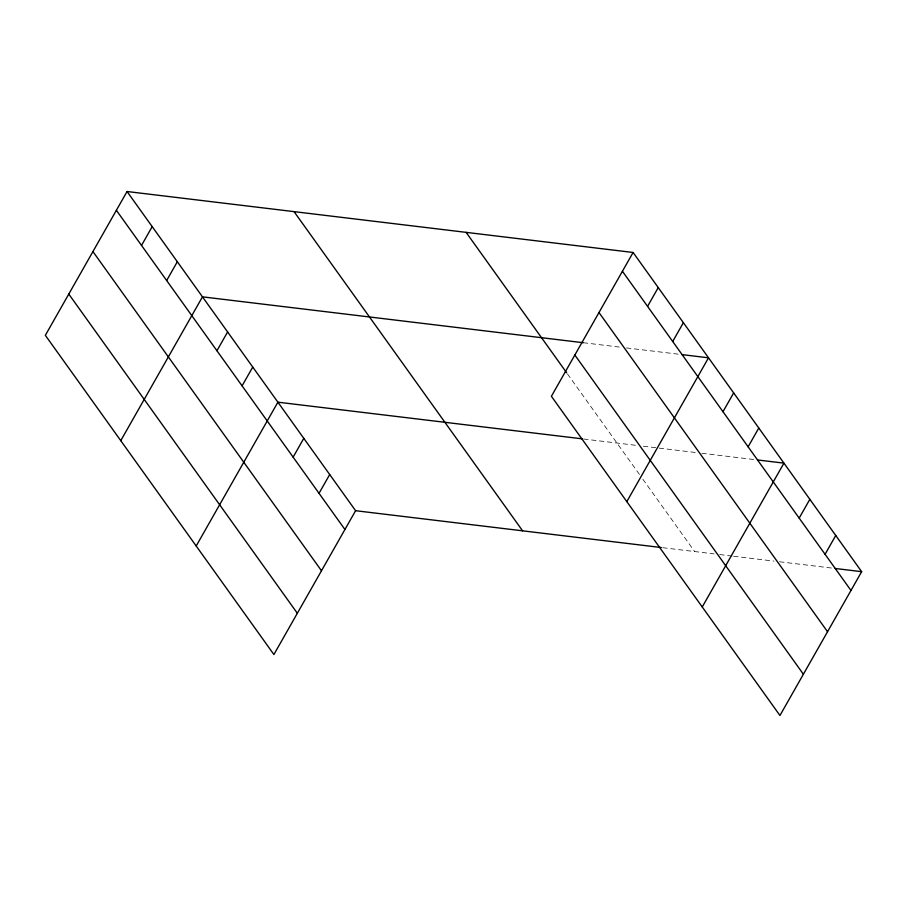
<?xml version="1.0" encoding="UTF-8"?>
<svg xmlns="http://www.w3.org/2000/svg" width="907" height="907" viewBox="0 0 907 907"><rect width="100%" height="100%" fill="white"/><g stroke="black" fill="none" stroke-linecap="round" stroke-linejoin="round"><path stroke-width="0.68" stroke-dasharray="4.54 3.4" d="M583.269 342.721L620.841 347.245M626.408 347.914L679.298 354.286M583.643 439.011L637.825 445.541M643.392 446.21L696.27 452.582M701.837 453.251L754.715 459.622M662.745 547.703L714.138 553.894M719.704 554.562L732.232 556.07M733.616 556.24L773.977 561.104M779.544 561.773L832.422 568.145M567.476 373.933L641.226 476.935M642.848 479.202L694.66 551.547"/><path stroke-width="1.36" d="M127.048 191.513L45.35 335.329L273.903 654.525L355.601 510.709L127.048 191.513L633.097 252.475L861.65 571.671L779.952 715.487L551.399 396.291L633.097 252.475M141.515 245.423L152.195 226.625M166.661 280.535L177.33 261.738M120.767 440.666L202.476 296.85L583.269 342.721M216.943 350.748L227.612 331.962M242.078 385.86L252.758 367.074M196.195 546.003L277.893 402.186L582.26 438.841M293.12 457.151L303.8 438.353M319.026 493.329L329.706 474.531M647.564 306.373L658.233 287.587M672.699 341.486L683.379 322.699M626.816 501.628L708.514 357.812L682.075 354.626M722.981 411.71L733.661 392.912M748.128 446.822L758.796 428.025M702.245 606.964L783.943 463.137L757.504 459.951M799.169 518.112L809.849 499.315M825.075 554.279L835.744 535.493M355.601 510.709L661.35 547.533M835.211 568.485L861.65 571.671M622.417 271.261L850.97 590.457M598.983 312.53L827.535 631.714M574.834 355.034L803.387 674.23M466.107 232.362L566.66 372.8M294.049 211.626L522.602 530.822M116.379 210.311L344.932 529.495M92.933 251.568L321.486 570.764M68.785 294.072L297.337 613.268"/></g></svg>
